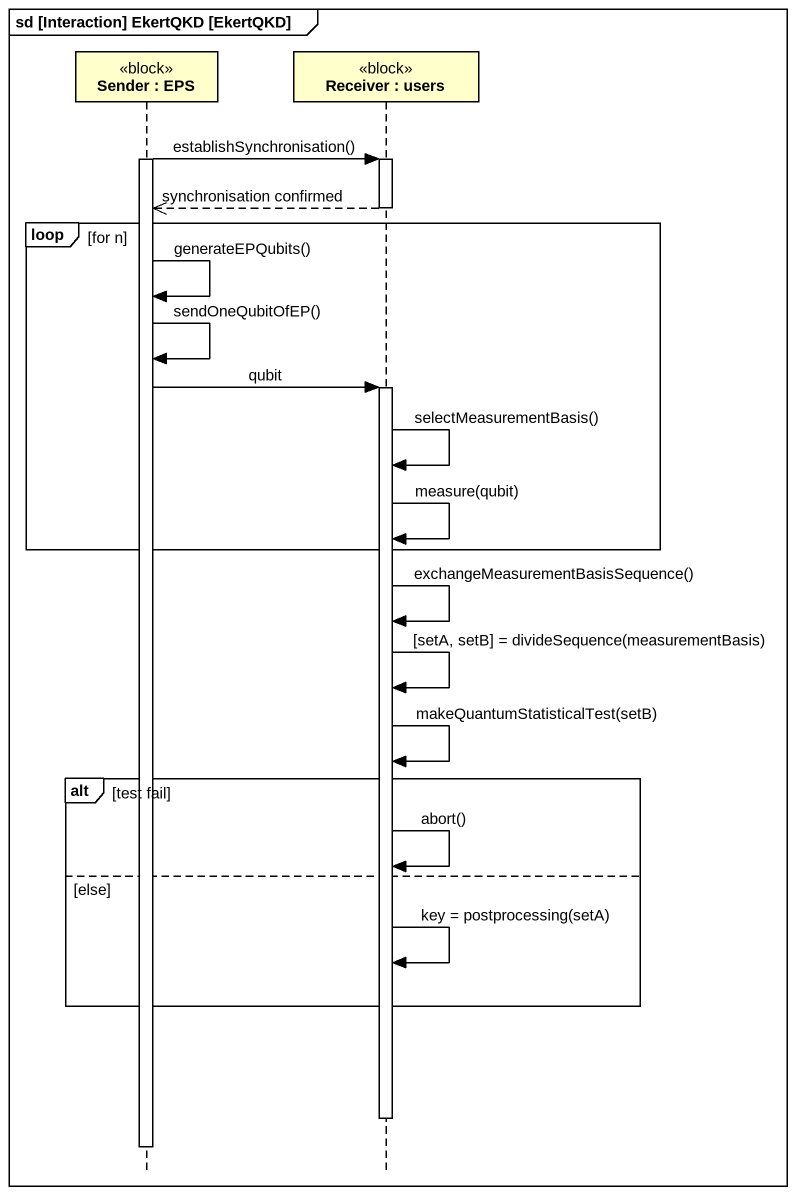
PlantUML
@startuml
mainframe sd [Interaction] EkertQKD [EkertQKD]
hide footbox
participant "Sender : EPS" as Sender <<block>>
participant "Receiver : users" as Receiver <<block>>

activate Sender
Sender -> Receiver : establishSynchronisation()
activate Receiver
Receiver -->> Sender : synchronisation confirmed
deactivate Receiver
loop for n
  Sender -> Sender : generateEPQubits()
  Sender -> Sender : sendOneQubitOfEP()
  Sender -> Receiver : qubit
  activate Receiver
  Receiver -> Receiver : selectMeasurementBasis()
  Receiver -> Receiver : measure(qubit)
end
Receiver -> Receiver : exchangeMeasurementBasisSequence()
Receiver -> Receiver : [setA, setB] = divideSequence(measurementBasis)
Receiver -> Receiver : makeQuantumStatisticalTest(setB)
alt test fail
  Receiver -> Receiver : abort()
else else
  Receiver -> Receiver : key = postprocessing(setA)
end
deactivate Receiver
deactivate Sender
@enduml
